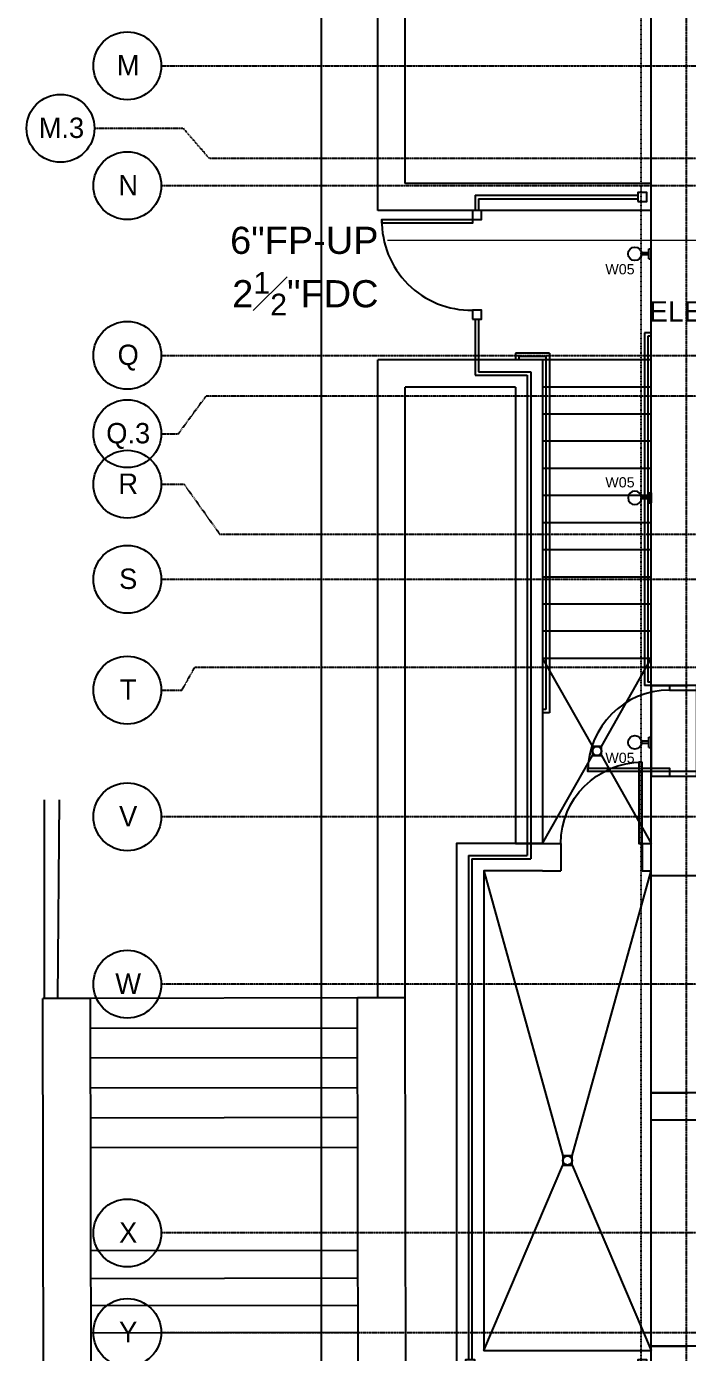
# Model space of a CAD drawing. Header units: inches. Extents: x -24247 to 247, y -491 to 2341.
# Drawn here: x -3640 to -3348, y 36 to 622 of the extents above; entities that cross this region are included whole.
import ezdxf
from ezdxf import colors
from ezdxf.entities.mleader import LeaderData, LeaderLine
from ezdxf.enums import TextEntityAlignment as Align
from ezdxf.math import Vec2, Vec3
from ezdxf.xclip import XClip

# ---------------------------------------------------------------- set-up
doc = ezdxf.new("R2010")
doc.units = ezdxf.units.IN
doc.header["$LTSCALE"] = 0.3
doc.header["$MEASUREMENT"] = 0
doc.header["$XCLIPFRAME"] = 2
doc.linetypes.add('CENTER2', pattern=[1.125, 0.75, -0.125, 0.125, -0.125])
doc.linetypes.add('HIDDEN', pattern=[0.375, 0.25, -0.125])
for name, color, linetype in [('000-sketch HVAC', 31, 'Continuous'), ('130451-00_RCP-FLR-00$0$_0_Objects', 8, 'Continuous'), ('130451-00_RCP-FLR-00$0$A-Clng-Fixture', 8, 'Continuous'), ('A-Door', 7, 'Continuous'), ('A-Door-Head', 8, 'Continuous'), ('A-Flor-Hral', 7, 'Continuous'), ('A-Flor-Pfix', 7, 'Continuous'), ('A-Flor-Strs', 8, 'Continuous'), ('A-Grid(SmallScale)', 11, 'CENTER2'), ('A-Roof-Below', 1, 'Continuous'), ('A-Site-low walls', 1, 'Continuous'), ('A-Site-Pave', 8, 'Continuous'), ('A-Site-Setback', 5, 'HIDDEN'), ('S-Foundation', 7, 'Continuous'), ('S-Grid-Iden', 7, 'Continuous')]:
    doc.layers.add(name, color=color, linetype=linetype)
doc.layers.add('G-ANNO-TEXT', color=7, linetype='Continuous', lineweight=0)
doc.styles.add('130451-00_RCP-FLR-00$0$Standard', font='arial.ttf')
doc.styles.add('Arial', font='arial.ttf')
doc.styles.add('G1DIM', font='arial.ttf')

# ---------------------------------------------------------------- blocks, each defined once
blk = doc.blocks.new('Column Bubble')
blk.add_circle((-0.0042, -0.0024), 0.1562)
blk.add_attdef('XX', text='', height=0.0938).set_placement((0, 0), align=Align.MIDDLE_CENTER)
blk = doc.blocks.new('areaway fence')
for p, q in [((-75.76, 20.75), (-4, 20.75)), ((-75.76, 20.75), (-75.76, 14)), ((-74.26, 19.25), (-4, 19.25)), ((-74.26, 19.25), (-74.26, 14)), ((-75.76, -34), (-75.76, -58.75)), ((-74.26, -34), (-74.26, -57.25)), ((-74.26, -57.25), (-51.25, -57.25)), ((-51.25, -57.25), (-51.25, -272.62)), ((-75.76, -58.75), (-52.75, -58.75)), ((-52.75, -58.75), (-52.75, -271.12)), ((-78.75, -271.12), (-52.75, -271.12)), ((-78.75, -271.12), (-78.75, -494)), ((-77.25, -272.62), (-51.25, -272.62)), ((-77.25, -272.62), (-77.25, -494))]:
    blk.add_line(p, q)
for points in [[(-4, 18), (0, 18), (0, 22), (-4, 22)], [(-77.01, 10), (-73.01, 10), (-73.01, 14), (-77.01, 14)], [(-77.01, 10), (-77.01, 8.5), (-117.01, 8.5), (-117.01, 10)], [(-77.01, -34), (-73.01, -34), (-73.01, -30), (-77.01, -30)], [(-80, -498), (-76, -498), (-76, -494), (-80, -494)], [(-76, -498), (-74.5, -498), (-74.5, -534), (-76, -534)], [(-4, -498), (-5.5, -498), (-5.5, -534), (-4, -534)], [(-4, -498), (0, -498), (0, -494), (-4, -494)]]:
    blk.add_lwpolyline(points, close=True)
for centre, radius, start, end in [((-77.76, 9.25), 39.26, 178.90531, 271.09469), ((-75.25, -498.75), 35.26, 268.78112, 1.21888), ((-4.75, -498.75), 35.26, 178.78112, 271.21888)]:
    blk.add_arc(centre, radius, start, end)
blk = doc.blocks.new('Davis park ex stairs')
at = {"layer": 'A-Flor-Strs'}
for p, q in [((369.67, -139), (251.66, -139.2)), ((369.7, -152.27), (251.68, -152.46)), ((369.72, -165.47), (251.7, -165.66)), ((369.74, -178.67), (251.72, -178.86)), ((369.76, -191.87), (251.74, -192.06)), ((369.78, -205.07), (251.76, -205.26)), ((369.86, -250.61), (251.84, -250.81)), ((369.88, -262.91), (251.86, -263.11)), ((369.9, -274.91), (251.88, -275.11)), ((369.92, -286.91), (251.9, -287.11))]:
    blk.add_line(p, q, dxfattribs=at)
at = {"layer": 'A-Site-low walls'}
for p, q in [((378.67, 209.11), (378.67, 968.08)), ((390.67, 221.11), (390.67, 956.08)), ((499.43, 221.11), (390.67, 221.11)), ((499.43, 209.11), (378.67, 209.11)), ((231.43, -139.23), (231.43, -51.42)), ((237.28, -139.22), (237.93, -51.42)), ((251.66, -139.2), (230.66, -139.23)), ((231, -347.46), (230.66, -139.23)), ((252, -347.19), (251.66, -138.92)), ((390.67, -138.97), (369.67, -139)), ((370.01, -346.87), (369.67, -139)), ((391.01, -346.83), (390.67, -138.97))]:
    blk.add_line(p, q, dxfattribs=at)
blk = doc.blocks.new('Door 36in')
blk.add_lwpolyline([(0, 36), (1.5, 36), (1.5, 0), (0, 0)], close=True)
blk.add_arc((0, 0), 36, 0, 90)
blk = doc.blocks.new('A$C08AD697B')
at = {"layer": 'A-Door'}
blk.add_lwpolyline([(12.13, 2), (0, 2), (0, 0), (12.13, 0)], close=True, dxfattribs=at)
blk = doc.blocks.new('130451-00_RCP-FLR-00$0$CYLINDER WALL LIGHT')
for p, q in [((-2.25, 1), (2.25, 1)), ((-2.25, 1), (-2.25, 0)), ((-2.25, 0), (2.25, 0)), ((-0.5, 1), (-0.5, 4.29)), ((0.5, 1), (0.5, 4.29)), ((2.25, 1), (2.25, 0))]:
    blk.add_line(p, q)
blk.add_circle((0.01, 7.25), 3)
at = {"style": '130451-00_RCP-FLR-00$0$Standard'}
blk.add_attdef('WXX', (-6.36, 12), '', height=4.5, dxfattribs=at)
blk = doc.blocks.new('130451-00_RCP-FLR-00$0$Ceiling Plan Ground Level')
at = {"layer": '130451-00_RCP-FLR-00$0$A-Clng-Fixture'}
ref = blk.add_blockref('130451-00_RCP-FLR-00$0$CYLINDER WALL LIGHT', (216.5, -1250.86), dxfattribs=dict(at, rotation=90))
ref.add_attrib('WXX', 'W05', (196.22, -1259.92), dxfattribs={"layer": '0', "height": 4.5, "style": '130451-00_RCP-FLR-00$0$Standard'})
ref = blk.add_blockref('130451-00_RCP-FLR-00$0$CYLINDER WALL LIGHT', (216.5, -1358.74), dxfattribs=dict(at, xscale=-1, rotation=90))
ref.add_attrib('WXX', 'W05', (196.22, -1354.12), dxfattribs={"layer": '0', "height": 4.5, "style": '130451-00_RCP-FLR-00$0$Standard'})
ref = blk.add_blockref('130451-00_RCP-FLR-00$0$CYLINDER WALL LIGHT', (216.5, -1466.86), dxfattribs=dict(at, rotation=90))
ref.add_attrib('WXX', 'W05', (196.22, -1475.92), dxfattribs={"layer": '0', "height": 4.5, "style": '130451-00_RCP-FLR-00$0$Standard'})

msp = doc.modelspace()

# ---------------------------------------------------------------- linework, layer by layer
at = {"layer": 'A-Door'}
msp.add_lwpolyline([(-3355.5, 293), (-3391.47, 293), (-3391.47, 294.5), (-3355.5, 294.5)], close=True, dxfattribs=at)
msp.add_arc((-3355.5, 293), 36, 90, 180, dxfattribs=at)
at = {"layer": 'A-Door-Head'}
for points in [[(-3343.38, 331), (-3363.5, 331), (-3363.5, 291), (-3343.38, 291)], [(-3363.5, 247), (-3343.38, 247), (-3343.38, 151), (-3363.5, 151)], [(-3363.5, 139), (-3343.38, 139), (-3343.38, 39), (-3363.5, 39)]]:
    msp.add_lwpolyline(points, close=True, dxfattribs=at)
at = {"layer": 'A-Flor-Hral'}
for p, q in [((-3363.5, 487), (-3366.5, 487)), ((-3366.5, 487), (-3366.5, 331)), ((-3363.5, 485.5), (-3365, 485.5)), ((-3365, 485.5), (-3365, 332.5)), ((-3408.5, 478), (-3423.5, 478)), ((-3423.5, 478), (-3423.5, 475)), ((-3410, 476.5), (-3422, 476.5)), ((-3422, 476.5), (-3422, 475)), ((-3410, 476.5), (-3410, 320.5)), ((-3408.5, 478), (-3408.5, 319)), ((-3363.5, 331), (-3366.5, 331)), ((-3363.5, 332.5), (-3365, 332.5)), ((-3410, 320.5), (-3411.5, 320.5)), ((-3408.5, 319), (-3411.5, 319))]:
    msp.add_line(p, q, dxfattribs=at)
at = {"layer": 'A-Flor-Pfix'}
for points in [[(-3389.5, 304.06), (-3389.5, 300.06), (-3385.5, 300.06), (-3385.5, 304.06)], [(-3402.5, 123.06), (-3402.5, 119.06), (-3398.5, 119.06), (-3398.5, 123.06)]]:
    msp.add_lwpolyline(points, close=True, dxfattribs=at)
for centre in [(-3387.5, 302.06), (-3400.5, 121.06)]:
    msp.add_circle(centre, 2, dxfattribs=at)
at = {"layer": 'A-Flor-Strs'}
for p, q in [((-3363.5, 475), (-3411.5, 475)), ((-3363.5, 463), (-3411.5, 463)), ((-3363.5, 451), (-3411.5, 451)), ((-3363.5, 439), (-3411.5, 439)), ((-3363.5, 427), (-3411.5, 427)), ((-3363.5, 415), (-3411.5, 415)), ((-3363.5, 403), (-3411.5, 403)), ((-3363.5, 391), (-3411.5, 391)), ((-3363.5, 379), (-3411.5, 379)), ((-3363.5, 367), (-3411.5, 367)), ((-3363.5, 355), (-3411.5, 355)), ((-3363.5, 343), (-3411.5, 343))]:
    msp.add_line(p, q, dxfattribs=at)
at = {"layer": 'A-Grid(SmallScale)'}
for p, q in [((-3348, 1771.74), (-3348, -107.53)), ((-3580, 605), (228, 605)), ((228, 564), (-3558.75, 564)), ((228, 552), (-3580, 552)), ((-3580, 477), (228, 477)), ((228, 459), (-3560.16, 459)), ((-3554.2, 398), (228, 398)), ((-3580, 378), (228, 378)), ((226, 339), (-3565.19, 339)), ((228, 273), (-3580, 273)), ((228, 199), (-3580, 199)), ((228, 89), (-3580, 89)), ((-3580, 45), (228, 45))]:
    msp.add_line(p, q, dxfattribs=at)
for points in [[(-3609.5, 577.38), (-3570.31, 577.38), (-3558.75, 564)], [(-3580, 442.36), (-3572.38, 442.36), (-3560.16, 459)], [(-3580, 420.02), (-3569.91, 420.02), (-3554.2, 398)], [(-3580, 329), (-3570.83, 329), (-3565.19, 339)]]:
    msp.add_lwpolyline(points, dxfattribs=at)
at = {"layer": 'A-Roof-Below'}
for p, q in [((-3411.5, 475), (-3411.5, 283.26)), ((-3423.5, 261.13), (-3403.5, 261.13)), ((-3403.5, 261.13), (-3403.5, 249.13)), ((-3367.5, 261.13), (-3363.5, 261.13)), ((-3367.5, 261.13), (-3367.5, 249.13)), ((-3411.5, 249.13), (-3403.5, 249.13)), ((-3367.5, 249.13), (-3363.5, 249.13))]:
    msp.add_line(p, q, dxfattribs=at)
at = {"layer": 'A-Site-low walls'}
for p, q in [((-3411.5, 475), (-3484.26, 475)), ((-3484.26, 192.92), (-3484.26, 475)), ((-3411.5, 475), (-3411.5, 261.13)), ((-3423.5, 463), (-3472.26, 463)), ((-3472.26, 192.92), (-3472.26, 463)), ((-3423.5, 463), (-3423.5, 261.13))]:
    msp.add_line(p, q, dxfattribs=at)
for points in [[(-3411.5, 261.13), (-3449.5, 261.13), (-3449.5, 25), (-3363.5, 25)], [(-3411.5, 249.13), (-3437.5, 249.13), (-3437.5, 37), (-3363.5, 37)]]:
    msp.add_lwpolyline(points, dxfattribs=at)
at = {"layer": 'A-Site-Pave'}
for p, q in [((-3411.5, 343), (-3389.5, 304.06)), ((-3385.5, 304.06), (-3363.5, 343)), ((-3411.5, 261.13), (-3389.5, 300.06)), ((-3385.5, 300.06), (-3363.5, 261.13)), ((-3437.5, 249.13), (-3402.5, 123.06)), ((-3398.5, 123.06), (-3363.5, 249.13)), ((-3437.5, 37), (-3402.5, 119.06)), ((-3398.5, 119.06), (-3363.5, 37))]:
    msp.add_line(p, q, dxfattribs=at)
at = {"layer": 'A-Site-Setback'}
msp.add_lwpolyline([(-3368, 1467.95), (-92.22, 857.37, 0.002374), (40, 833.37), (40, 25), (-2900, 25, 0.00067), (-2984.09, 24.89, 0.001041), (-3368, 23.49), (-3368, 827.74), (-3368, 1467.95)], format="xyb", dxfattribs=at)
at = {"layer": 'S-Foundation'}
for p, q in [((-3363.5, 331), (-3363.5, 1467.11)), ((-3363.5, 331), (-3347.5, 331)), ((-3363.5, 247), (-3363.5, 291)), ((-3363.5, 291), (-3347.5, 291)), ((-3363.5, 247), (-3347.5, 247)), ((-3363.5, 139), (-3363.5, 151)), ((-3363.5, 151), (-3347.5, 151)), ((-3363.5, 139), (-3347.5, 139)), ((-3363.5, -27), (-3363.5, 39)), ((-3363.5, 39), (-3347.5, 39))]:
    msp.add_line(p, q, dxfattribs=at)

# ---------------------------------------------------------------- block references
at = {"layer": '000-sketch HVAC', "transparency": 33554687}
for name, p in [('Davis park ex stairs', (-3862.93, 331.89)), ('A$C08AD697B', (-3355.5, 329)), ('A$C08AD697B', (-3355.5, 291))]:
    msp.add_blockref(name, p, dxfattribs=at)
at = {"layer": '130451-00_RCP-FLR-00$0$_0_Objects'}
ref = msp.add_blockref('130451-00_RCP-FLR-00$0$Ceiling Plan Ground Level', (-3580, 1772.74), dxfattribs=at)
XClip(ref).set_block_clipping_path([(70.6875, -1798.7428022054), (216.5000000148, -1055.4375006824)])
at = {"layer": 'A-Door', "xscale": -1}
msp.add_blockref('Door 36in', (-3367.5, 261.13), dxfattribs=at)
at = {"layer": 'A-Flor-Hral'}
msp.add_blockref('areaway fence', (-3365.5, 527), dxfattribs=at)
at = {"layer": 'S-Grid-Iden', "xscale": 96, "yscale": 96, "zscale": 96}
for p, values in [((-3594.59, 605.23), {'XX': 'M'}), ((-3624.09, 577.61), {'XX': 'M.3'}), ((-3594.59, 552.23), {'XX': 'N'}), ((-3594.59, 477.23), {'XX': 'Q'}), ((-3594.59, 442.6), {'XX': 'Q.3'}), ((-3594.59, 420.25), {'XX': 'R'}), ((-3594.59, 378.23), {'XX': 'S'}), ((-3594.59, 329.23), {'XX': 'T'}), ((-3594.59, 273.23), {'XX': 'V'}), ((-3594.59, 199.23), {'XX': 'W'}), ((-3594.59, 89.23), {'XX': 'X'}), ((-3594.59, 45.23), {'XX': 'Y'})]:
    msp.add_blockref('Column Bubble', p, dxfattribs=at).add_auto_attribs(values)

# ---------------------------------------------------------------- texts
at = {"layer": '000-sketch HVAC', "transparency": 33554687, "insert": (-3272.96, 500.95), "char_height": 9, "width": 202.6886, "attachment_point": 3, "style": 'G1DIM'}
msp.add_mtext('ELEV 37.14 ???', dxfattribs=at)

# ---------------------------------------------------------------- leaders
at = {"layer": 'G-ANNO-TEXT'}
ml = msp.add_multileader_mtext('Standard', dxfattribs=at)
ml.set_content('\\A1;6"FP-UP\\P2{\\H0.8x;\\S1#2;\\H1.25x;"FDC}', color=256, style='Arial')
ml.set_leader_properties(color=256, linetype='ByLayer', lineweight=-1)
ml.build(insert=Vec2(0, 0))
ml.multileader.update_dxf_attribs({"has_dogleg": 0, "dogleg_length": 0.125, "arrow_head_size": 16, "scale": 128})
ctx = ml.context
ctx.base_point, ctx.scale, ctx.char_height, ctx.arrow_head_size, ctx.landing_gap_size, ctx.plane_origin = Vec3(-3552.21, 527.74), 128, 12, 16, 4, Vec3(-2900, 567.74)
ctx.text_align_type = 2
notes = []
notes.append((ctx, [(0, (1, 1, 0), (-3464, 527.74), (-1, 0), 16, [(0, [(-2900, 567.74), (-2940, 527.74)], 0, [])])]))
ctx.mtext.insert, ctx.mtext.alignment, ctx.mtext.flow_direction = Vec3(-3484, 533.85), 3, 5
for ctx, leaders in notes:
    for number, flags, end, landing, length, lines in leaders:
        leader = LeaderData()
        leader.index, (leader.has_last_leader_line, leader.has_dogleg_vector, leader.attachment_direction) = number, flags
        leader.last_leader_point, leader.dogleg_vector, leader.dogleg_length = Vec3(end), Vec3(landing), length
        for number, points, colour, breaks in lines:
            line = LeaderLine()
            line.index, line.vertices, line.color, line.breaks = number, Vec3.list(points), colors.encode_raw_color(colour), breaks
            leader.lines.append(line)
        ctx.leaders.append(leader)

doc.saveas('drawing.dxf')
